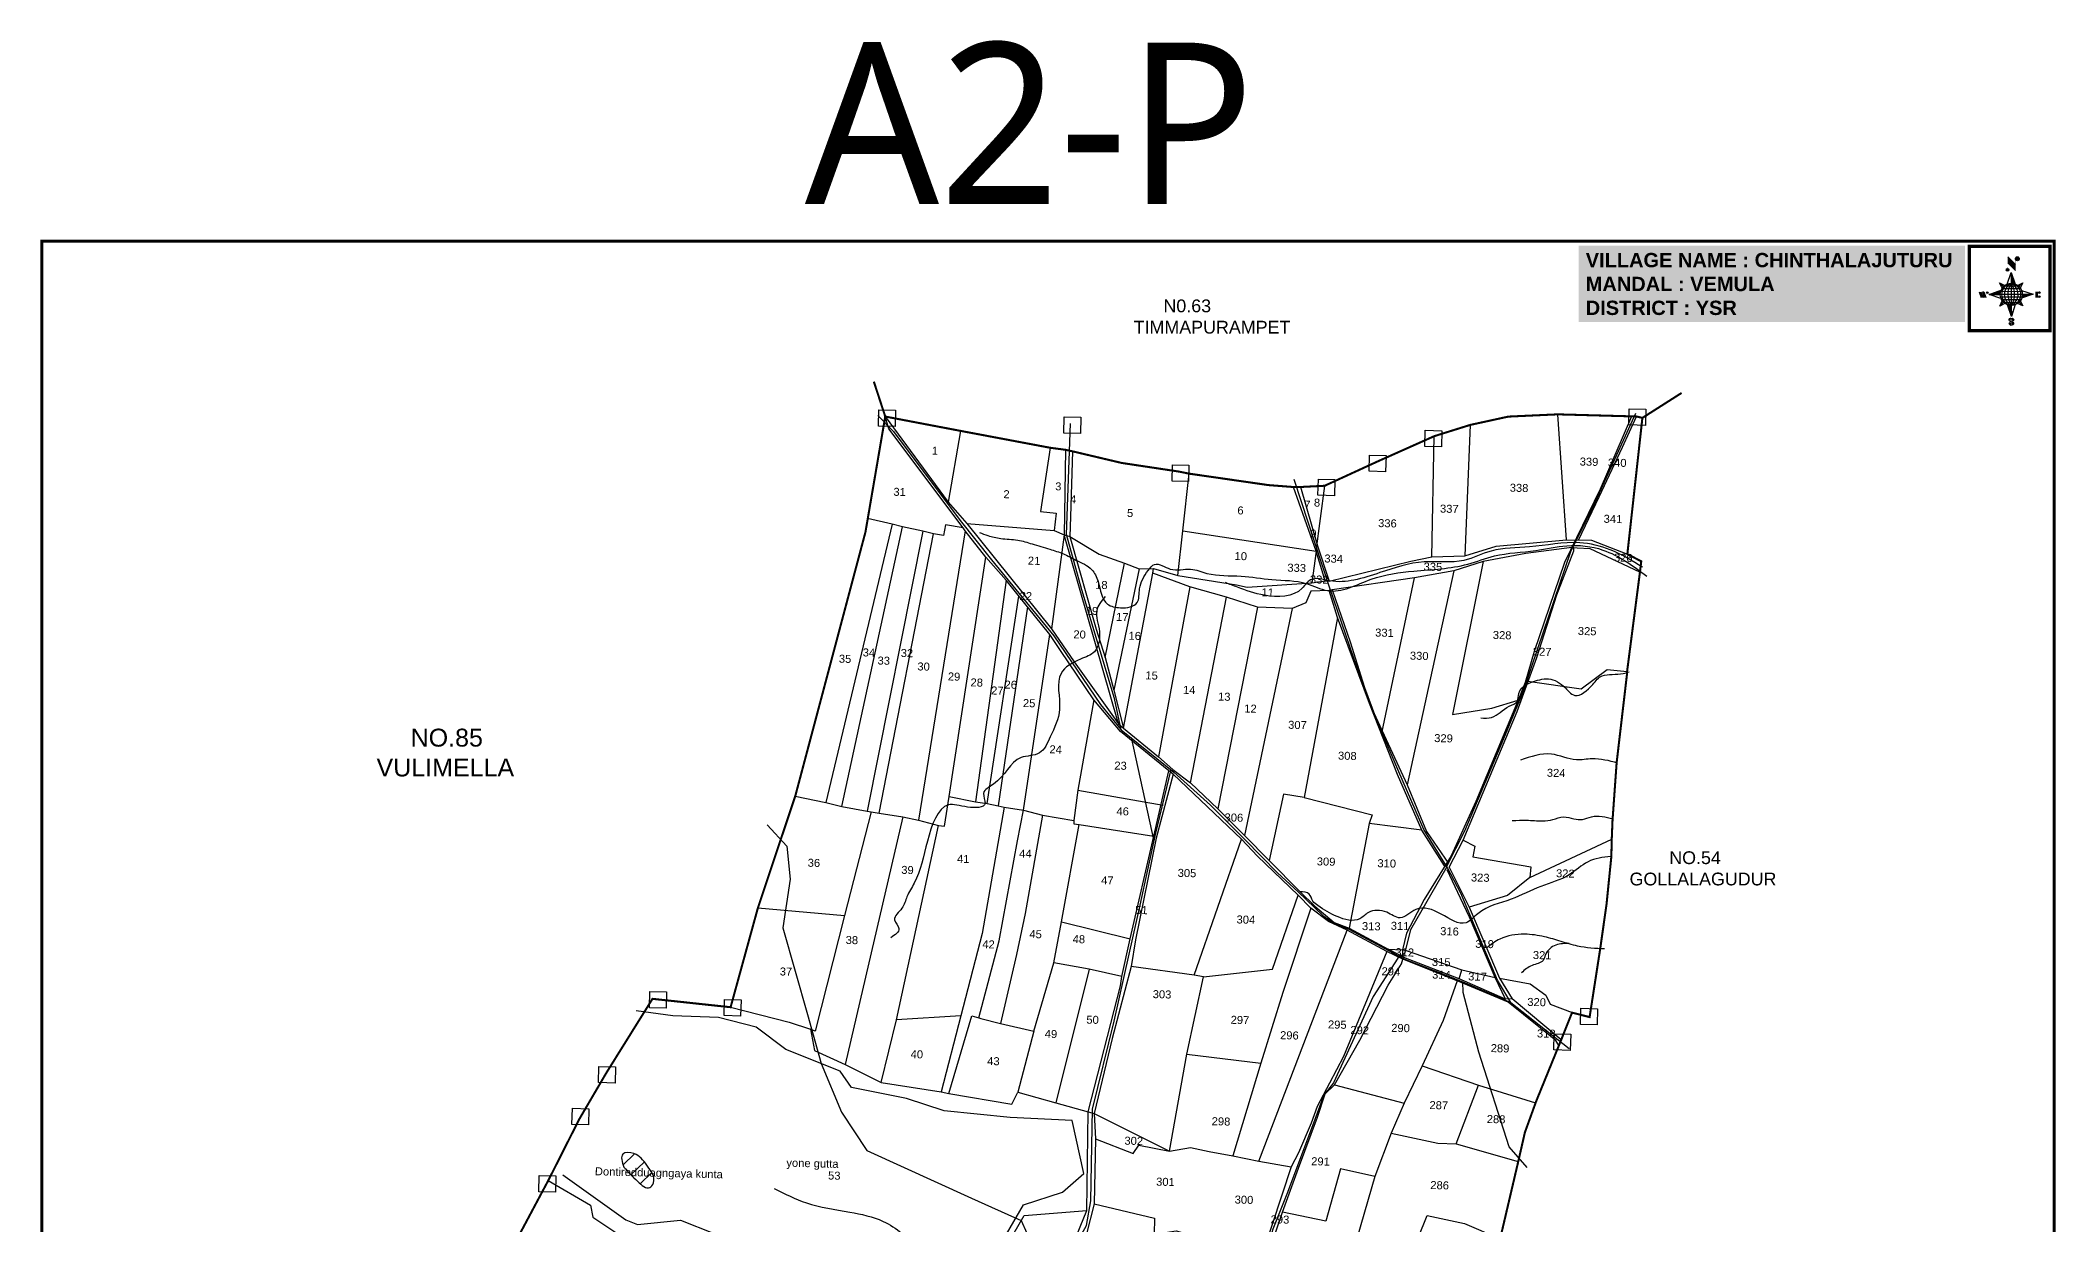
# Model space of a CAD drawing. Header units: inches. Extents: x 206993 to 226086, y 1588023 to 1599120.
# Drawn here: x 206993 to 210934, y 1596637 to 1598952 of the extents above; entities that cross this region are included whole.
import ezdxf
from ezdxf.enums import TextEntityAlignment as Align

# ---------------------------------------------------------------- set-up
doc = ezdxf.new("R2010")
doc.units = ezdxf.units.IN
doc.header["$LTSCALE"] = 15
doc.header["$MEASUREMENT"] = 0
for name, color, linetype in [('bord', 1, 'Continuous'), ('BOUNDRY STONES', 240, 'Continuous'), ('CADAS', 1, 'Continuous'), ('HILLS', 3, 'Continuous'), ('PLOTS', 7, 'Continuous'), ('PLOTS NO', 7, 'Continuous'), ('ROADS', 1, 'Continuous'), ('STREAMS', 4, 'Continuous'), ('TEXT', 1, 'Continuous'), ('VILLAGE BOUNDARY', 5, 'Continuous'), ('VILLAGE BOUNDRY', 5, 'Continuous')]:
    doc.layers.add(name, color=color, linetype=linetype)
doc.styles.get("Standard").update_dxf_attribs({"font": 'arial.ttf'})
doc.styles.add('TMS', font='trebuc.ttf')
pattern_1 = [(267.297113149, (-8720374.938, 50637915.138), (10.5367255337, -0.497431438), [])]
pattern_2 = [(357.297113149, (-8720374.938, 50637915.138), (0.497431438, 10.5367255337), [])]

# ---------------------------------------------------------------- blocks, each defined once
blk = doc.blocks.new('*X15')
at = {"color": 0, "linetype": 'Continuous'}
for p, q in [((6321.6, 240.5), (6322.3, 241.2)), ((6321.6, 240.3), (6322.3, 241)), ((6321.6, 240.1), (6322.3, 240.8)), ((6321.6, 239.9), (6322.4, 240.7)), ((6321.6, 239.8), (6322.4, 240.6)), ((6321.6, 239.6), (6322.5, 240.5)), ((6321.6, 239.4), (6322.5, 240.3)), ((6321.6, 239.2), (6322.6, 240.2)), ((6321.7, 239.1), (6322.6, 240.1)), ((6321.8, 240.8), (6322.4, 241.4)), ((6321.8, 239), (6322.7, 240)), ((6321.8, 239), (6322.8, 239.9)), ((6321.9, 238.9), (6322.9, 239.8)), ((6322, 238.8), (6323, 239.7)), ((6322.1, 241.3), (6322.4, 241.6)), ((6322.1, 238.7), (6323.1, 239.6)), ((6322.2, 238.6), (6323.1, 239.6)), ((6322.3, 238.5), (6323.2, 239.5)), ((6322.4, 238.5), (6323.3, 239.4)), ((6322.5, 238.4), (6323.4, 239.3)), ((6322.7, 238.4), (6323.6, 239.3)), ((6322.8, 238.3), (6323.7, 239.2)), ((6322.9, 238.3), (6323.8, 239.1)), ((6323.1, 238.2), (6323.9, 239.1)), ((6323.2, 238.2), (6324, 239)), ((6323.3, 238.2), (6324.2, 239)), ((6323.5, 238.1), (6324.3, 238.9)), ((6323.7, 238.1), (6324.4, 238.9)), ((6323.8, 238.1), (6324.6, 238.8)), ((6324.1, 238.2), (6324.7, 238.8)), ((6324.3, 238.3), (6324.9, 238.8)), ((6324.6, 238.3), (6325.1, 238.8)), ((6324.8, 238.4), (6325.2, 238.8)), ((6325.1, 238.5), (6325.4, 238.8)), ((6325.4, 238.6), (6325.6, 238.8))]:
    blk.add_line(p, q, dxfattribs=at)
blk = doc.blocks.new('*X14')
at = {"color": 0, "linetype": 'Continuous'}
for p, q in [((6324.4, 240.3), (6324.5, 240.4)), ((6324.6, 240.3), (6324.8, 240.5)), ((6324.7, 240.2), (6325, 240.5)), ((6324.8, 240.2), (6325.2, 240.6)), ((6325, 240.1), (6325.5, 240.6)), ((6325.1, 240.1), (6325.6, 240.6)), ((6325.2, 240), (6325.8, 240.6)), ((6325.3, 240), (6326, 240.6)), ((6325.4, 239.9), (6326.1, 240.6)), ((6325.5, 239.8), (6326.2, 240.5)), ((6325.6, 239.8), (6326.3, 240.5)), ((6325.7, 239.7), (6326.5, 240.4)), ((6325.9, 239.6), (6326.6, 240.3)), ((6326, 239.5), (6326.7, 240.3)), ((6326, 239.4), (6326.8, 240.2)), ((6326.1, 239.3), (6327, 240.2)), ((6326.2, 239.3), (6327.1, 240.1)), ((6326.3, 239.2), (6327.1, 240)), ((6326.4, 239.1), (6327.2, 239.9)), ((6326.5, 239), (6327.3, 239.8)), ((6326.5, 238.9), (6327.4, 239.7)), ((6326.6, 238.8), (6327.5, 239.6)), ((6326.7, 238.7), (6327.5, 239.5)), ((6326.8, 238.6), (6327.6, 239.4)), ((6326.8, 238.5), (6327.7, 239.3)), ((6326.8, 236.5), (6327.4, 237)), ((6326.9, 238.3), (6327.8, 239.2)), ((6326.9, 238.2), (6327.9, 239.1)), ((6326.9, 236.8), (6327.6, 237.4)), ((6327, 238.1), (6327.8, 239)), ((6327, 237.9), (6327.8, 238.8)), ((6327, 237.8), (6327.8, 238.6)), ((6327, 237.6), (6327.8, 238.4)), ((6327, 237.4), (6327.8, 238.2)), ((6327, 237.3), (6327.8, 238)), ((6327, 237.1), (6327.8, 237.9))]:
    blk.add_line(p, q, dxfattribs=at)
blk = doc.blocks.new('H')
at = {"layer": 'bord', "extrusion": (0.000427885, 0.004792, 0.999988)}
h = blk.add_hatch(dxfattribs=at)
h.set_pattern_fill('LINE', color=8, scale=84.387686, angle=-92.7029, style=0)
h.set_pattern_definition(pattern_1)
h.paths.add_polyline_path([(-625, 665, -0.090992), (-615, 710), (-751, 671)])
h = blk.add_hatch(dxfattribs=at)
h.set_pattern_fill('LINE', color=8, scale=84.387686, angle=-2.7029, style=0)
h.set_pattern_definition(pattern_2)
h.paths.add_polyline_path([(-492, 786, -0.090992), (-448, 775), (-486, 912)])
h = blk.add_hatch(dxfattribs=at)
h.set_pattern_fill('LINE', color=8, scale=84.387686, angle=-2.7029, style=0)
h.set_pattern_definition(pattern_2)
h.paths.add_polyline_path([(-504, 533, -0.090992), (-549, 543), (-510, 406)])
h = blk.add_hatch(dxfattribs=at)
h.set_pattern_fill('LINE', color=8, scale=84.387686, angle=-92.7029, style=0)
h.set_pattern_definition(pattern_1)
h.paths.add_polyline_path([(-246, 647), (-372, 653, -0.090992), (-382, 609)])
for p, q in [((-519, 1020, -1217), (-435, 927, -1216)), ((-516, 1087, -1217), (-432, 994, -1217)), ((-865, 701, -1215), (-847, 638, -1215)), ((-847, 700, -1215), (-829, 637, -1215)), ((-829, 699, -1215), (-811, 636, -1215)), ((-829, 699, -1215), (-811, 698, -1215)), ((-811, 698, -1215), (-794, 635, -1215)), ((-752, 665, -1215), (-615, 704, -1215)), ((-627, 794, -1216), (-567, 760, -1216)), ((-627, 794, -1216), (-584, 747, -1215)), ((-599, 731, -1215), (-627, 794, -1216)), ((-538, 774, -1216), (-487, 906, -1216)), ((-487, 906, -1216), (-493, 780, -1216)), ((-487, 906, -1216), (-448, 769, -1216)), ((-421, 753, -1216), (-359, 781, -1216)), ((-359, 781, -1216), (-405, 739, -1216)), ((-359, 781, -1216), (-392, 721, -1215)), ((-752, 665, -1215), (-625, 659, -1215)), ((-619, 614, -1215), (-752, 665, -1215)), ((-639, 526, -1214), (-606, 585, -1215)), ((-639, 526, -1214), (-593, 568, -1215)), ((-577, 553, -1215), (-639, 526, -1214)), ((-511, 400, -1214), (-549, 537, -1214)), ((-460, 533, -1215), (-511, 400, -1214)), ((-505, 527, -1214), (-511, 400, -1214)), ((-371, 513, -1214), (-431, 546, -1215)), ((-371, 513, -1214), (-414, 560, -1215)), ((-399, 576, -1215), (-371, 513, -1214)), ((-246, 641, -1215), (-383, 603, -1215)), ((-379, 693, -1215), (-246, 641, -1215)), ((-373, 647, -1215), (-246, 641, -1215)), ((-213, 669, -1215), (-217, 601, -1215)), ((-197, 600, -1215), (-194, 668, -1215))]:
    blk.add_line(p, q, dxfattribs=at)
at = {"layer": 'bord', "color": 8, "linetype": 'ByBlock', "extrusion": (0.000427885, 0.004792, 0.999988)}
for p, q in [((-386, 711, -1215), (-605, 722, -1215)), ((-411, 744, -1216), (-578, 752, -1216)), ((-493, 780, -1216), (-505, 527, -1214)), ((-373, 647, -1215), (-625, 659, -1215)), ((-378, 616, -1215), (-623, 628, -1215)), ((-375, 679, -1215), (-620, 691, -1215)), ((-392, 585, -1215), (-611, 595, -1215)), ((-420, 555, -1215), (-587, 562, -1215))]:
    blk.add_line(p, q, dxfattribs=at)
at = {"layer": 'bord', "extrusion": (0.000427885, 0.004792, 0.999988), "elevation": -1212}
for points, const_width in [([(-530, 950, 1), (-520, 939, 1)], 14.8), ([(-414, 1073, 1), (-398, 1058, 1)], 22.3), ([(-776, 697, 1), (-769, 690, 1)], 8.9), ([(-180, 618, 1), (-173, 611, 1)], 9.79), ([(-178, 667, 1), (-171, 660, 1)], 9.79), ([(-525, 322, 1), (-533, 329, 1)], 11.1), ([(-490, 362, 1), (-498, 369, 1)], 11.1)]:
    blk.add_lwpolyline(points, format="xyb", close=True, dxfattribs=dict(at, const_width=const_width))
for points, const_width in [([(-522, 960), (-516, 1093)], 1.61), ([(-434, 933), (-428, 1066)], 1.61), ([(-870, 707), (-846, 706)], 0.642), ([(-829, 643), (-855, 644)], 0.642), ([(-829, 643), (-821, 678)], 0.642), ([(-811, 642), (-784, 641)], 0.642), ([(-793, 641), (-782, 694)], 0.642), ([(-177, 605), (-226, 607)], 0.706), ([(-223, 676), (-174, 673)], 0.706), ([(-195, 645), (-185, 644)], 0.706)]:
    blk.add_lwpolyline(points, dxfattribs=dict(at, const_width=const_width))
for points in [[(-537, 317), (-531, 310), (-520, 307), (-505, 307), (-494, 310), (-486, 318), (-487, 326), (-491, 333), (-494, 336), (-503, 341), (-522, 347), (-530, 352), (-534, 355), (-537, 363), (-537, 373), (-530, 381), (-520, 384), (-504, 384), (-493, 380), (-487, 373)], [(-522, 348), (-526, 354), (-528, 361), (-528, 371), (-526, 375), (-521, 381), (-515, 384)], [(-505, 307), (-499, 312), (-497, 319), (-497, 327), (-501, 335), (-509, 343)]]:
    blk.add_lwpolyline(points, dxfattribs=at)
at = {"layer": 'bord', "extrusion": (0.000427885, 0.004792, 0.999988)}
for centre, radius in [((-525, 944, -1212), 14.8), ((-406, 1065, -1212), 22.3), ((-773, 694, -1212), 8.9), ((-498, 659, -1212), 127), ((-177, 615, -1212), 9.79), ((-174, 663, -1212), 9.79), ((-529, 325, -1212), 11.1), ((-494, 365, -1212), 11.1)]:
    blk.add_circle(centre, radius, dxfattribs=at)
at = {"layer": 'bord', "color": 8, "linetype": 'ByBlock', "extrusion": (0.000427885, 0.004792, 0.999988)}
for centre, radius, start, end in [((-482, 658, -1212), 128, 94.9254, 259.6691), ((-437, 656, -1212), 141, 113.2864, 241.308), ((-316, 651, -1212), 222, 142.5892, 212.0053), ((-560, 662, -1212), 141, 293.2864, 61.308), ((-681, 668, -1212), 222, 322.5892, 32.0053), ((-515, 660, -1212), 128, 274.9254, 79.6691)]:
    blk.add_arc(centre, radius, start, end, dxfattribs=at)
at = {"layer": 'bord', "extrusion": (0.000427885, 0.004792, 0.999988)}
for points in [[(-516, 1093, -1212), (-431, 1000, -1212), (-519, 1026, -1212), (-434, 933, -1212)], [(-864, 707, -1212), (-846, 706, -1212), (-846, 644, -1212), (-829, 643, -1212)], [(-829, 705, -1212), (-811, 704, -1212), (-811, 642, -1212), (-793, 641, -1212)], [(-193, 674, -1212), (-197, 606, -1212), (-213, 675, -1212), (-216, 607, -1212)]]:
    blk.add_solid(points, dxfattribs=at)
at = {"layer": 'bord', "extrusion": (0.000427885, 0.004792, 0.999988), "xscale": 7.977342409717546, "yscale": 7.977342409717546, "zscale": 7.977342409717546, "rotation": 138.0840426661453}
for name, p in [('*X14', (38301, -31929, -1212)), ('*X15', (38314, -31951, -1212))]:
    blk.add_blockref(name, p, dxfattribs=at)

msp = doc.modelspace()

# ---------------------------------------------------------------- hatches: boundary and pattern name
at = {"layer": 'STREAMS'}
h = msp.add_hatch(dxfattribs=at)
h.set_pattern_fill('ANSI31', color=256, scale=7.823707, angle=-1.4023)
h.set_pattern_definition([(43.597653, (115565.613, 1525623.7), (-17.129598, 17.9893257), [])])
edge = h.paths.add_edge_path()
edge.add_spline(control_points=[(208134.3, 1596749.1), (208130.9, 1596759.7), (208124.7, 1596779.1), (208162, 1596778), (208178.4, 1596753.2), (208199.5, 1596726.8), (208181.8, 1596702.4), (208155.6, 1596725.9), (208142.3, 1596740.4), (208134.3, 1596749.1)], knot_values=[0, 0, 0, 0, 3.305356, 6.052823, 10.402759, 15.139513, 16.624444, 19.970476, 24.96048, 24.96048, 24.96048, 24.96048], degree=3, periodic=0)

# ---------------------------------------------------------------- linework, layer by layer
at = {"color": 5, "const_width": 5.82}
msp.add_lwpolyline([(206996.2, 1598559.3), (210931, 1598559.3), (210931, 1594213.8), (206996.2, 1594213.8)], close=True, dxfattribs=at)
at = {"layer": 'BOUNDRY STONES'}
for points in [[(208633.1, 1598229.6), (208665.6, 1598228.9), (208664.8, 1598197.2), (208632.3, 1598198)], [(210100.2, 1598231.9), (210132.7, 1598231.1), (210131.9, 1598199.4), (210099.5, 1598200.2)], [(208995.5, 1598216.1), (209028, 1598215.3), (209027.2, 1598183.6), (208994.8, 1598184.4)], [(209701.2, 1598189.9), (209733.6, 1598189.1), (209732.8, 1598157.5), (209700.4, 1598158.3)], [(209206.8, 1598122.2), (209239.3, 1598121.4), (209238.5, 1598089.7), (209206.1, 1598090.5)], [(209592.1, 1598141.4), (209624.6, 1598140.6), (209623.8, 1598108.9), (209591.3, 1598109.7)], [(209492.3, 1598094.3), (209524.7, 1598093.5), (209524, 1598061.9), (209491.5, 1598062.7)], [(208185.2, 1597092.7), (208217.6, 1597091.9), (208216.8, 1597060.2), (208184.4, 1597061)], [(208331, 1597077.1), (208363.5, 1597076.3), (208362.7, 1597044.7), (208330.3, 1597045.5)], [(210005.5, 1597059.9), (210037.9, 1597059.1), (210037.1, 1597027.5), (210004.7, 1597028.3)], [(209953.1, 1597010.1), (209985.6, 1597009.3), (209984.8, 1596977.7), (209952.4, 1596978.5)], [(208085.7, 1596946.1), (208118.2, 1596945.3), (208117.4, 1596913.7), (208085, 1596914.5)], [(208033.7, 1596864.4), (208066.1, 1596863.6), (208065.4, 1596832), (208032.9, 1596832.8)], [(207968.7, 1596733), (208001.2, 1596732.2), (208000.4, 1596700.5), (207967.9, 1596701.3)]]:
    msp.add_lwpolyline(points, close=True, dxfattribs=at)
at = {"layer": 'HILLS'}
for points in [[(208863.4, 1596585.7), (208915.7, 1596675.7), (208992.2, 1596700.2), (209033.9, 1596736.8), (209010.7, 1596840.7), (208889.8, 1596846.4), (208760.3, 1596859.6), (208686.9, 1596883.4), (208579.6, 1596904.8), (208557.2, 1596937.3), (208451, 1596979.4), (208392.9, 1597023), (208319.4, 1597041.7), (208229.8, 1597045.1), (208158.6, 1597055)], [(208014.7, 1596734.3), (208137.9, 1596646.2), (208161.1, 1596637.5), (208244.8, 1596646), (208311.1, 1596619.9)]]:
    msp.add_lwpolyline(points, dxfattribs=at)
at = {"layer": 'PLOTS'}
for points in [[(208645.4, 1598216.7), (208768.6, 1598049.3), (208804.6, 1598007.5), (208970.2, 1597801.4), (209014.7, 1597737.3), (209101.6, 1597615.9), (209111, 1597607.5), (209179.5, 1597551.3), (209207.6, 1597526.8), (209242.1, 1597500.4), (209295.4, 1597449.9), (209347.5, 1597397.9), (209396.2, 1597348.5), (209456, 1597288.2), (209456, 1597288.2), (209485.4, 1597259.5), (209523.2, 1597227.7), (209552.4, 1597216.5), (209628.6, 1597175.6), (209656.7, 1597174.5), (209663.7, 1597172.8), (209772.5, 1597135.4), (209837.9, 1597120)], [(209962.6, 1596987.3), (209956.7, 1596997.2), (209863.5, 1597071.7), (209763.5, 1597113.9), (209657.5, 1597155.7), (209626.3, 1597171), (209548.6, 1597212.6), (209512.3, 1597229.3), (209477.7, 1597255.8), (209452.9, 1597281.3), (209373, 1597357.6), (209341.9, 1597390.8), (209208.4, 1597517.9), (209199.8, 1597523.8), (209105.2, 1597601), (209053.5, 1597662.9), (208987.9, 1597759.1), (208967, 1597790.5), (208923.6, 1597844.5), (208882, 1597896.6), (208841.9, 1597941.8), (208801.4, 1597993.2), (208797.6, 1597999.4), (208652.2, 1598192.7), (208645.4, 1598216.7)], [(208792.6, 1598188.7), (208768.6, 1598049.3)], [(210104.3, 1598217.1), (210043.3, 1598074.7), (209973.6, 1597931.3), (209913.9, 1597757.7), (209896.6, 1597696.8), (209882.9, 1597662.4), (209800.3, 1597463.9), (209751.6, 1597357.8), (209698.8, 1597272.9), (209664.8, 1597207), (209656.7, 1597174.5), (209657.5, 1597155.7)], [(209789, 1598200.3), (209778.8, 1597944.3)], [(209977.3, 1597975.7), (209960.2, 1598221)], [(210000.6, 1597974.8), (210041, 1598059.9), (210086.8, 1598156.7), (210114, 1598216.9)], [(208967.8, 1598155.7), (208948.7, 1598031.1), (208979.6, 1598027.6), (208975.7, 1597994)], [(208997.9, 1598151.7), (208995.2, 1597985.6)], [(209011.2, 1598148.8), (209007.3, 1598020.6), (209006, 1597982.2), (209057.8, 1597800.8), (209075.1, 1597745.9), (209092.2, 1597681.8), (209111, 1597607.5)], [(209714.4, 1597942.4), (209718.7, 1598178.3)], [(209217.3, 1597906.1), (209227.3, 1597993.3), (209239.4, 1598105.1)], [(209227.3, 1597993.3), (209488, 1597953.5), (209504.6, 1598081.4)], [(209505.5, 1597895.6), (209488, 1597953.5), (209443.8, 1598078.9)], [(209457.4, 1598079), (209490.3, 1597963.7), (209513.6, 1597895.2)], [(208658.7, 1598006.6), (208529.3, 1597462.3)], [(208560.8, 1597454.6), (208679.2, 1598001)], [(208719.2, 1597992.9), (208610.1, 1597445.3)], [(208797.6, 1597999.4), (208763.5, 1598005.1), (208759, 1597984), (208739.9, 1597987.2), (208719.2, 1597992.9), (208679.2, 1598001), (208658.7, 1598006.6), (208611, 1598017.2)], [(208633.2, 1597441.6), (208739.9, 1597987.2)], [(208801.4, 1597993.2), (208710.6, 1597427.7)], [(208804.6, 1598007.5), (208975.7, 1597994), (208995.2, 1597985.6), (209006, 1597982.2), (209063.6, 1597947.9), (209113.2, 1597930.2), (209141.7, 1597918.9), (209170.2, 1597919.9), (209217.3, 1597906.1), (209332.5, 1597887.7), (209353.3, 1597883.1), (209479.6, 1597891.6), (209505.5, 1597895.6), (209513.6, 1597895.2), (209673.3, 1597934.2), (209714.4, 1597942.4), (209778.8, 1597944.3), (209839.8, 1597963.3), (209977.3, 1597975.7), (210026.3, 1597974.8), (210096.4, 1597947.8)], [(208995.2, 1597985.6), (208970.2, 1597801.4)], [(209101.6, 1597615.9), (208995.2, 1597985.6)], [(210121, 1597912.4), (210023.5, 1597957.8), (209998.2, 1597959.1), (209991.8, 1597959.8), (209987.8, 1597960.6), (209898.2, 1597948.7), (209814.3, 1597933.5), (209757.3, 1597914.9), (209680.4, 1597901.3), (209519.5, 1597878.1), (209513.1, 1597876.6), (209477.3, 1597875.5), (209467.7, 1597852.6), (209441.3, 1597841.5), (209373.3, 1597843.9), (209312.9, 1597863.9), (209240.9, 1597884), (209168.5, 1597910.3), (209170.2, 1597919.9)], [(209488, 1597953.5), (209479.6, 1597891.6)], [(209748.3, 1597335.6), (209775.1, 1597388.4), (209881, 1597640), (209919.3, 1597745.4), (209958.8, 1597868.5), (209991.5, 1597954), (209991.8, 1597959.8)], [(208770.1, 1597473.8), (208841.9, 1597941.8)], [(209075.1, 1597745.9), (209113.2, 1597930.2)], [(209141.7, 1597918.9), (209092.2, 1597681.8)], [(209111, 1597607.5), (209168.5, 1597910.3)], [(209757.3, 1597914.9), (209665.7, 1597497)], [(209814.3, 1597933.5), (209754.4, 1597634.2), (209831.1, 1597646.3), (209882.9, 1597662.4)], [(208882, 1597896.6), (208821.7, 1597463.7)], [(209240.9, 1597884), (209179.5, 1597551.3)], [(209738.7, 1597338.3), (209694.4, 1597408), (209646.7, 1597517.1), (209592, 1597655.9), (209529.7, 1597824.1), (209513.1, 1597876.6)], [(209519.5, 1597878.1), (209554.3, 1597776), (209592, 1597655.9), (209665.7, 1597497), (209703.8, 1597405.8), (209746.5, 1597343.1)], [(209616.1, 1597597.7), (209680.4, 1597901.3)], [(208844.4, 1597460.5), (208906.5, 1597865.7)], [(208923.6, 1597844.5), (208866.1, 1597455.8)], [(209242.1, 1597500.4), (209312.9, 1597863.9)], [(209373.3, 1597843.9), (209295.4, 1597449.9)], [(209441.3, 1597841.5), (209347.5, 1597397.9)], [(208915.8, 1597446.9), (208967, 1597790.5)], [(209529.7, 1597824.1), (209464.4, 1597472), (209423.8, 1597478.8), (209396.2, 1597348.5)], [(210095.8, 1597717.8), (210057, 1597721.3), (210006.1, 1597683.6), (209901.5, 1597698.6)], [(209053.5, 1597662.9), (209021.7, 1597486.3), (209014, 1597426.8)], [(208469.5, 1597474.9), (208529.3, 1597462.3), (208560.8, 1597454.6), (208610.1, 1597445.3), (208617.8, 1597443.9), (208633.2, 1597441.6), (208679.8, 1597433.9), (208710.6, 1597427.7), (208749.4, 1597417.5), (208761, 1597416.1), (208770.1, 1597473.8), (208821.7, 1597463.7), (208844.4, 1597460.5), (208866.1, 1597455.8), (208878.2, 1597453.3), (208915.8, 1597446.9), (208952.9, 1597437.5), (209014, 1597426.8), (209014.1, 1597420.2), (209024.7, 1597419), (209170.7, 1597396.1), (209199.8, 1597523.8)], [(209208.4, 1597517.9), (209175, 1597392.7), (209134.4, 1597194), (209126.2, 1597141.7), (209088.8, 1597000.9), (209054.1, 1596854.2), (209056.5, 1596804.9), (209054.1, 1596677.7), (209038.8, 1596619), (209003.2, 1596555.4), (209000.3, 1596521.8), (208985.2, 1596418), (208971.7, 1596309.5), (208965.7, 1596248.3), (209111.3, 1596231.2), (209108.5, 1596223.3), (209207.6, 1596199.1)], [(209021.7, 1597486.3), (209188.5, 1597457)], [(208617.8, 1597443.9), (208565.4, 1597241.6), (208508.2, 1597015.2), (208499.2, 1597019.1)], [(208878.2, 1597453.3), (208835, 1597206.2), (208793, 1597045.2), (208755, 1596896.3)], [(208828.1, 1597041.2), (208868, 1597191.7), (208904, 1597387), (208915.8, 1597446.9)], [(208952.9, 1597437.5), (208918.7, 1597245), (208901.8, 1597164.8), (208870.8, 1597030.3)], [(209464.4, 1597472), (209597.5, 1597438.2), (209591.3, 1597420.9), (209552.4, 1597216.5)], [(208679.8, 1597433.9), (208566.9, 1596950)], [(208637.6, 1596915.1), (208667.4, 1597037.6), (208749.4, 1597417.5)], [(208936, 1597015.4), (208975.1, 1597148.6), (208990, 1597228.9), (209024.7, 1597419)], [(208949.8, 1596242.2), (208955.3, 1596269.8), (208984.7, 1596495.1), (208994.6, 1596554.3), (209039.5, 1596664.3), (209042.1, 1596857.3), (209105.3, 1597103.9), (209108.2, 1597121.8), (209124.3, 1597196), (209170.7, 1597396.1)], [(209694.4, 1597408), (209591.3, 1597420.9)], [(209249.2, 1597124.8), (209341.9, 1597390.8)], [(209775.1, 1597388.4), (209798, 1597377), (209794.5, 1597355.7), (209907.9, 1597336.3), (209905.9, 1597315.3), (210065.9, 1597390.8)], [(209858.4, 1597078), (209837.9, 1597120), (209787.5, 1597238.2), (209770, 1597275.1), (209744.2, 1597330.7)], [(209748.3, 1597335.6), (209787, 1597257.6), (209846.4, 1597118.5), (209871, 1597078.5)], [(209201, 1596780.5), (209235.1, 1596969.9), (209267.7, 1597121.5), (209402.6, 1597136.1), (209452.9, 1597281.3)], [(209905.9, 1597315.3), (209861.8, 1597280.1), (209787, 1597257.6)], [(208396.5, 1597256.5), (208565.4, 1597241.6)], [(209477.7, 1597255.8), (209422.7, 1597090.9), (209379.6, 1596952.8), (209325.3, 1596771.4)], [(208990, 1597228.9), (209124.3, 1597196)], [(209376.1, 1596760.9), (209548.6, 1597212.6)], [(209626.3, 1597171), (209541.5, 1596965.9), (209513.8, 1596913.4), (209489.6, 1596867.6), (209478.4, 1596835.4), (209453.2, 1596777.1), (209438.8, 1596750.1), (209382.9, 1596579.8)], [(209967, 1596998.1), (209871, 1597078.5), (209858.4, 1597078), (209767.6, 1597117.7), (209662.7, 1597158.1), (209628.6, 1597175.6)], [(209108.2, 1597121.8), (209043.9, 1597136.4), (208975.1, 1597148.6)], [(209043.9, 1597136.4), (208978.7, 1596875)], [(209267.7, 1597121.5), (209249.2, 1597124.8), (209126.2, 1597141.7)], [(209190.9, 1596133.1), (209232.6, 1596213.2), (209294.3, 1596360.8), (209342.7, 1596458.8), (209375.6, 1596533.2), (209393.3, 1596576.7), (209422.2, 1596661.5), (209453.6, 1596747.1), (209490.8, 1596847), (209505.3, 1596892.8), (209523.8, 1596910.4), (209573.2, 1596997.4), (209628.8, 1597105.4), (209654.9, 1597146.8), (209657.5, 1597155.7)], [(209767.6, 1597117.7), (209772.5, 1597135.4)], [(209763.5, 1597113.9), (209736.1, 1597036.3), (209694.9, 1596947.6), (209660, 1596874.6), (209634.3, 1596815.8), (209602.7, 1596731)], [(209846.4, 1597118.5), (209906.3, 1597107.7), (209936.8, 1597085.7), (209945.4, 1597068.1), (209988.3, 1597051.4)], [(208343, 1597062), (208457.6, 1597032.6), (208499.2, 1597019.1), (208506.9, 1596977.7), (208566.9, 1596950), (208637.6, 1596915.1), (208755, 1596896.3), (208769.4, 1596893.1), (208892.7, 1596872.5), (208904.5, 1596895.8), (208978.7, 1596875), (209042.1, 1596857.3), (209054.1, 1596854.2), (209201, 1596780.5), (209242.3, 1596787.8), (209278.5, 1596780), (209325.3, 1596771.4), (209376.1, 1596760.9), (209438.8, 1596750.1)], [(208793, 1597045.2), (208667.4, 1597037.6)], [(208769.4, 1596893.1), (208814.9, 1597045.1), (208828.1, 1597041.2), (208832.2, 1597039.9), (208870.8, 1597030.3), (208936, 1597015.4), (208904.5, 1596895.8)], [(209235.1, 1596969.9), (209379.6, 1596952.8)], [(209694.9, 1596947.6), (209805.6, 1596909.6), (209917, 1596875)], [(209523.8, 1596910.4), (209660, 1596874.6)], [(209761.7, 1596794.7), (209805.6, 1596909.6)], [(209056.5, 1596804.9), (209130.2, 1596776.1), (209141.2, 1596792.4), (209201, 1596780.5)], [(209634.3, 1596815.8), (209726, 1596796.3), (209761.7, 1596794.7), (209883.1, 1596760.4)], [(209602.7, 1596731), (209535.6, 1596746), (209507.1, 1596643.9), (209422.2, 1596661.5)], [(209602.7, 1596731), (209561, 1596587.2), (209592.3, 1596580.9), (209595.7, 1596585.3), (209659.7, 1596567.4), (209668.6, 1596564.2), (209705.2, 1596655.1), (209777.8, 1596639.3), (209847.6, 1596608.9)], [(207986.6, 1596723.4), (208068.8, 1596674.9), (208073.9, 1596651.6), (208130.1, 1596613.9), (208190.2, 1596602.2), (208288.1, 1596579.8), (208341.2, 1596572.6), (208341.1, 1596537.4), (208413.5, 1596514), (208425.6, 1596527.8), (208449, 1596523.3), (208497.6, 1596535.8), (208562.8, 1596542.9), (208616.7, 1596550.5), (208739.6, 1596555.4), (208862.8, 1596561), (208917.2, 1596654.8), (209039.5, 1596664.3)], [(209054.1, 1596677.7), (209172, 1596649.5), (209171.2, 1596618.2), (209214.5, 1596624.6), (209258.4, 1596612.6), (209382.9, 1596579.8), (209393.3, 1596576.7)]]:
    msp.add_lwpolyline(points, dxfattribs=at)
at = {"layer": 'ROADS'}
for points in [[(208630.7, 1598218.7), (208661.3, 1598187.5), (208791.9, 1598013.6), (208853.1, 1597936.6), (208975.1, 1597787.9), (209066.2, 1597654), (209106.6, 1597604.1), (209209.7, 1597521.6), (209281.4, 1597456.7), (209349.3, 1597389.3), (209412.4, 1597325), (209452.8, 1597287.8), (209501.1, 1597241.5), (209523, 1597225.9), (209551.7, 1597214.3), (209606.8, 1597185), (209646.5, 1597163.7), (209662.8, 1597155.2), (209718.6, 1597134), (209774.4, 1597111.8), (209868.7, 1597071.5), (209842.7, 1597114.6), (209770.8, 1597284.8), (209744.5, 1597334.7), (209698.3, 1597409.2), (209649.3, 1597522.2), (209606.6, 1597622.9), (209562.3, 1597742.2), (209513.7, 1597883.4), (209445.2, 1598093.4)], [(209106.4, 1597604.1), (209093.5, 1597665.2), (209029.5, 1597877.8), (208999.7, 1597985.9), (209007.8, 1598203.2)], [(209743.1, 1597336.2), (209778.5, 1597406.5), (209854.6, 1597587.4), (209892.8, 1597678.8), (209922, 1597765), (209986, 1597952.9), (209994, 1597968.5), (210031.7, 1598044.6), (210113.1, 1598223.1)], [(209170.9, 1597386.8), (209126.7, 1597589.1)], [(208949.8, 1596242.2), (208962.9, 1596274.2), (208995.2, 1596538.8), (209002.4, 1596570.1), (209039.1, 1596635.4), (209047.5, 1596683.2), (209050.7, 1596862.9), (209093, 1597034.8), (209122.2, 1597166), (209144.1, 1597261.7), (209173.7, 1597399.5), (209204.6, 1597526.6)], [(208414.6, 1597418.6), (208452.7, 1597377), (208459.2, 1597312.3), (208444.9, 1597217.5), (208493.6, 1597047.6), (208520.2, 1596951.9), (208559.8, 1596857.1), (208609.5, 1596781.6), (208813.8, 1596688.7), (208911.1, 1596645.3), (208922.4, 1596620.1)], [(209743.3, 1597336.6), (209672.7, 1597213.3), (209660.4, 1597167.3), (209647.9, 1597157.6), (209599.2, 1597083.2), (209521.8, 1596914.4), (209509.9, 1596899.4), (209503.3, 1596891.7), (209480.5, 1596830), (209430.9, 1596696.6), (209402.9, 1596628.1), (209387.5, 1596575.9), (209356.2, 1596496.4), (209333.4, 1596448.9), (209270.9, 1596326.4), (209222.9, 1596212.8), (209185.3, 1596132.1), (209162.9, 1596087.5), (209110, 1595972.3), (209102.8, 1595955.3)], [(209900.7, 1596748.5), (209865.4, 1596789), (209806, 1596974.1), (209775.7, 1597090.6), (209774.4, 1597111.8)], [(209868.7, 1597071.5), (209982.9, 1596981.5)]]:
    msp.add_lwpolyline(points, dxfattribs=at)
at = {"layer": 'STREAMS'}
for points in [[(208829.6, 1597990.1), (208846.1, 1597984.1), (208871.2, 1597978.4), (208904.4, 1597975.2), (208932.4, 1597967.6), (208967.1, 1597957.3), (208993.6, 1597948.3), (209018.2, 1597936.2), (209048.9, 1597917.6), (209061.4, 1597894.3), (209080, 1597850.1), (209105.2, 1597842.9), (209137.7, 1597852.9), (209142.8, 1597880), (209159.6, 1597915.9), (209172, 1597927.7), (209202.6, 1597918.6), (209242.5, 1597918.4), (209274.4, 1597910.2), (209341.3, 1597904.8), (209401.5, 1597897.9), (209469.2, 1597890.3), (209509.9, 1597876.4), (209595.5, 1597898.6), (209679.1, 1597914.6), (209784.6, 1597928.3), (209836.5, 1597944.2), (209917.2, 1597954.8), (209978.2, 1597964.2), (210048.7, 1597955.8), (210093.9, 1597933.3), (210134.6, 1597904.7)], [(210126.2, 1597922.2), (210062.9, 1597956.3), (210003.2, 1597969.9), (209905.2, 1597962), (209829.8, 1597953.8), (209776.8, 1597935.4), (209698.9, 1597932.6), (209612.6, 1597911.6), (209561.9, 1597897), (209514.3, 1597895.5), (209476.7, 1597897.3), (209460.8, 1597881.1), (209386.7, 1597867.4), (209334, 1597883.1), (209310.5, 1597892.1)], [(209075.2, 1597865), (209058.9, 1597837.5), (209064.2, 1597796.5), (209054.4, 1597757), (209027.4, 1597742.5), (208989.1, 1597714.7), (208986.2, 1597644.6), (208967.9, 1597590.3), (208946.9, 1597559.1), (208910.9, 1597549.9), (208856.9, 1597497.8), (208837.6, 1597480.1), (208840.5, 1597460.4), (208806.5, 1597453.2), (208768.8, 1597457.5), (208727.9, 1597386.9), (208702.1, 1597304.8), (208687.9, 1597278.1), (208677.9, 1597255.4), (208663.8, 1597232.8), (208672.2, 1597215.7), (208656.2, 1597197.9)], [(209809.6, 1597627.6), (209831, 1597628.6), (209865.2, 1597650.5), (209880.9, 1597659.9), (209884, 1597675.6), (209920.9, 1597701.1), (209937.5, 1597704.2), (209971.7, 1597689.5), (209993.7, 1597671.6), (210028.8, 1597693.1), (210047.3, 1597709.9), (210066.8, 1597712.6), (210088.4, 1597714.5), (210099.7, 1597717.6)], [(210077.4, 1597539.4), (210027.2, 1597547.5), (209997, 1597545.7), (209947.8, 1597556.8), (209887.2, 1597544.9)], [(209871.5, 1597426.8), (209898.9, 1597427.6), (209930.7, 1597426.2), (209950.9, 1597428.9), (209971.6, 1597433.9), (209992, 1597430.1), (210008.7, 1597429.2), (210026.2, 1597434.3), (210068, 1597430.4)], [(210064.2, 1597356.9), (210019.5, 1597346.3), (209982.4, 1597320.8), (209927.3, 1597298.2), (209869.2, 1597273.2), (209804.2, 1597244.8), (209781, 1597227.1), (209732.3, 1597244.1), (209682.9, 1597252.9), (209652, 1597236.8), (209625.9, 1597247.5), (209590.1, 1597247), (209573.2, 1597234.9), (209528.9, 1597239.3), (209491.3, 1597260.6), (209481.4, 1597269.6), (209474.4, 1597283.3), (209455.7, 1597287.3)], [(210052, 1597176), (209999, 1597181.4), (209966.7, 1597190.7), (209934.3, 1597199.7), (209895.3, 1597204.7), (209847.2, 1597195.2), (209821.6, 1597178.3)], [(209982.7, 1597186.7), (209956.7, 1597183.5), (209936.2, 1597164.6), (209931.6, 1597153.5), (209910, 1597143.6), (209889.4, 1597129.4)], [(208134.3, 1596749.1), (208132.5, 1596774.9), (208153.9, 1596776), (208179.1, 1596753.2), (208192.1, 1596718.5), (208184.9, 1596709.4), (208161.5, 1596721.1), (208134.3, 1596749.1)], [(208428, 1596707.6), (208491.2, 1596679.5), (208575.9, 1596661.5), (208641.3, 1596643.4), (208711.7, 1596590.1), (208747.4, 1596546.7), (208752.1, 1596480.8), (208755.8, 1596434.3), (208757, 1596401.9), (208757.3, 1596375.3)]]:
    msp.add_spline(points, degree=3, dxfattribs=at)
at = {"layer": 'VILLAGE BOUNDARY', "color": 200, "const_width": 6.46, "elevation": 0.1}
msp.add_lwpolyline([(210923, 1598549.2), (210765, 1598549.2), (210765, 1598384.6), (210923, 1598384.6)], close=True, dxfattribs=at)
at = {"layer": 'VILLAGE BOUNDRY', "const_width": 4}
for points in [[(208623.1, 1598284.9), (208645.4, 1598216.7), (208792.6, 1598188.7), (208967.8, 1598155.7), (208997.9, 1598151.7), (209011.2, 1598148.8), (209107.7, 1598126), (209219.1, 1598109.2), (209239.4, 1598105.1), (209394.6, 1598082.7), (209443.8, 1598078.9), (209457.4, 1598079), (209504.6, 1598081.4), (209607.1, 1598128.5), (209718.7, 1598178.3), (209789, 1598200.3), (209863.7, 1598216.6), (209960.2, 1598221), (210104.3, 1598217.1), (210114, 1598216.9), (210125.8, 1598214.1), (210202.5, 1598262.9), (210125.8, 1598214.1), (210096.4, 1597947.8), (210123.6, 1597933.7), (210121, 1597912.4), (210095.8, 1597717.8), (210095.6, 1597712.3), (210075.5, 1597540.5), (210067.4, 1597427.4), (210065.9, 1597390.8), (210065.1, 1597356.6), (210055.7, 1597263.4), (210043.6, 1597178.1), (210022.6, 1597042.7), (209988.3, 1597051.4), (209967, 1596998.1), (209962.6, 1596987.3), (209918, 1596877.8), (209917, 1596875), (209896.1, 1596817.4), (209883.1, 1596760.4), (209847.6, 1596608.9)], [(207931.2, 1596619.5), (207986.6, 1596723.4), (208047, 1596842.9), (208100.7, 1596934.7), (208190.3, 1597078.4), (208343, 1597062), (208396.5, 1597256.5), (208469.5, 1597474.9), (208606.7, 1597990.9), (208645.4, 1598216.7)]]:
    msp.add_lwpolyline(points, dxfattribs=at)

# ---------------------------------------------------------------- block references
at = {"layer": 'VILLAGE BOUNDARY', "color": 1, "xscale": 0.1697633299824937, "yscale": 0.1697633299824937, "zscale": 0.1697633299824937, "rotation": 3.078330600073182}
msp.add_blockref('H', (210937.5, 1598349.3, 206.8), dxfattribs=at)

# ---------------------------------------------------------------- texts
at = {"layer": 'CADAS', "color": 2, "style": 'TMS'}
msp.add_text('A2-P', height=315.69, dxfattribs=at).set_placement((208488.2, 1598632.1))
at = {"layer": 'PLOTS NO'}
for s, height, p in [('1', 15.6, (208742.7, 1598150)), ('339', 15.65, (210021.5, 1598128.4)), ('340', 15.65, (210076.6, 1598126.4)), ('31', 15.65, (208673.5, 1598069.4)), ('2', 15.6, (208882.5, 1598064.9)), ('3', 15.6, (208983.8, 1598080.2)), ('338', 15.65, (209884.7, 1598077.3)), ('4', 15.6, (209012.7, 1598054.9)), ('5', 15.6, (209124.2, 1598028.1)), ('6', 15.6, (209340, 1598033.2)), ('7', 15.6, (209470.9, 1598044.5)), ('8', 15.6, (209489.7, 1598048.5)), ('337', 15.65, (209748.3, 1598036.4)), ('9', 15.6, (209482.6, 1597988.1)), ('336', 15.65, (209627.3, 1598008.1)), ('341', 15.65, (210068.3, 1598016.5)), ('10', 15.65, (209340.6, 1597943.9)), ('326', 15.65, (210088.5, 1597940.6)), ('21', 15.65, (208936.4, 1597934.8)), ('333', 15.65, (209449.9, 1597920.9)), ('334', 15.65, (209522.2, 1597938.9)), ('335', 15.65, (209716.2, 1597923)), ('22', 15.65, (208920.4, 1597865.9)), ('18', 15.65, (209067.9, 1597887.6)), ('11', 15.65, (209393.2, 1597872.9)), ('332', 15.65, (209494, 1597898.1)), ('19', 15.65, (209049.6, 1597836.8)), ('17', 15.65, (209108.8, 1597824.9)), ('20', 15.65, (209025.4, 1597790.7)), ('16', 15.65, (209133.2, 1597788)), ('331', 15.65, (209621.5, 1597794.1)), ('328', 15.65, (209851.6, 1597789.4)), ('325', 15.65, (210017.8, 1597797.2)), ('35', 15.65, (208566.9, 1597743.1)), ('34', 15.65, (208613.5, 1597755.4)), ('32', 15.65, (208687.8, 1597754.3)), ('330', 15.65, (209689.5, 1597749)), ('327', 15.65, (209929.8, 1597756.9)), ('33', 15.65, (208642.5, 1597739.5)), ('30', 15.65, (208720.4, 1597728)), ('29', 15.65, (208780, 1597708.4)), ('15', 15.65, (209166.2, 1597710.5)), ('28', 15.65, (208824.3, 1597696.8)), ('27', 15.65, (208864.6, 1597681)), ('26', 15.65, (208890.8, 1597692.5)), ('14', 15.65, (209239.8, 1597682.3)), ('13', 15.65, (209308.3, 1597669.1)), ('25', 15.65, (208926.8, 1597656.4)), ('12', 15.65, (209359.5, 1597645.8)), ('307', 15.65, (209451.4, 1597613.8)), ('329', 15.65, (209737, 1597587.8)), ('24', 15.65, (208978.6, 1597566)), ('308', 15.65, (209548.9, 1597553.5)), ('23', 15.65, (209105.5, 1597534.2)), ('324', 15.65, (209957.2, 1597520)), ('46', 15.65, (209109.7, 1597445)), ('306', 15.65, (209327.1, 1597432.8)), ('41', 15.65, (208797.9, 1597352)), ('44', 15.65, (208919.5, 1597362.3)), ('36', 15.65, (208505.9, 1597344.2)), ('39', 15.65, (208688.9, 1597330.3)), ('47', 15.65, (209079.7, 1597310)), ('305', 15.65, (209235.4, 1597324.3)), ('309', 15.65, (209507.4, 1597346.7)), ('310', 15.65, (209625.9, 1597343.2)), ('323', 15.65, (209808.8, 1597315.3)), ('322', 15.65, (209975.2, 1597323.5)), ('51', 15.65, (209146.2, 1597251.9)), ('304', 15.65, (209350.5, 1597233.2)), ('38', 15.65, (208580.2, 1597193.3)), ('45', 15.65, (208939.4, 1597204.8)), ('48', 15.65, (209024, 1597195)), ('313', 15.65, (209595.7, 1597220.3)), ('311', 15.65, (209652, 1597220.9)), ('316', 15.65, (209748.7, 1597210.3)), ('42', 15.65, (208847.4, 1597184.9)), ('312', 15.65, (209661.2, 1597169.3)), ('319', 15.65, (209817.4, 1597185.6)), ('321', 15.65, (209929.9, 1597163.7)), ('37', 15.65, (208451.3, 1597131.7)), ('294', 15.65, (209634.1, 1597132)), ('315', 15.65, (209732.4, 1597150.2)), ('314', 15.65, (209733, 1597125.5)), ('317', 15.65, (209803.4, 1597121.9)), ('303', 15.65, (209186.6, 1597087.2)), ('50', 15.65, (209050.8, 1597037.5)), ('297', 15.65, (209339, 1597037)), ('320', 15.65, (209919, 1597072)), ('49', 15.65, (208969.4, 1597009.7)), ('296', 15.65, (209435.6, 1597007)), ('295', 15.65, (209529.3, 1597028)), ('292', 15.65, (209573.1, 1597017.1)), ('290', 15.65, (209653, 1597021.3)), ('318', 15.65, (209937.9, 1597010.4)), ('40', 15.65, (208707.2, 1596970)), ('43', 15.65, (208856.9, 1596956.6)), ('289', 15.65, (209847.5, 1596981.7)), ('298', 15.65, (209301.9, 1596838.8)), ('287', 15.65, (209727.7, 1596870.4)), ('288', 15.65, (209839.8, 1596843.1)), ('302', 15.65, (209131.3, 1596800.7)), ('291', 15.65, (209496.5, 1596760.6)), ('Dontiredduagngaya kunta', 15.647, (208202.8, 1596738.3)), ('yone gutta', 15.65, (208503.1, 1596756.9)), ('53', 15.65, (208545.8, 1596732.8)), ('301', 15.65, (209193.3, 1596720.6)), ('300', 15.65, (209346.8, 1596685.6)), ('286', 15.65, (209729.4, 1596714)), ('293', 15.65, (209417.2, 1596647))]:
    msp.add_text(s, height=height, rotation=358.5977, dxfattribs=at).set_placement(p, align=Align.MIDDLE_CENTER)
at = {"layer": 'TEXT', "attachment_point": 1}
for s, insert, char_height, width in [('      N0.63 TIMMAPURAMPET ', (209131.1, 1598445.6), 25, 343.339), ('\\pi90.59806;NO.85\\P\\pi23.96436;VULIMELLA', (207626.8, 1597606.5), 35, 316.827), ('         NO.54\\P GOLLALAGUDUR', (210091, 1597366.8), 25, 323.38)]:
    msp.add_mtext(s, dxfattribs=dict(at, insert=insert, char_height=char_height, width=width))
at = {"layer": 'VILLAGE BOUNDARY', "insert": (210015, 1598536.6), "char_height": 28, "width": 727.406, "attachment_point": 1, "bg_fill": 1, "box_fill_scale": 1.5, "bg_fill_color": 253, "bg_fill_transparency": 0}
msp.add_mtext('{\\fArial|b1|i0|c0|p34;\\C1;VILLAGE NAME :\\C5; CHINTHALAJUTURU\\P\\C1;MANDAL : \\C5;VEMULA  \\P\\C1;DISTRICT : \\C5;YSR}', dxfattribs=at)

doc.saveas('drawing.dxf')
